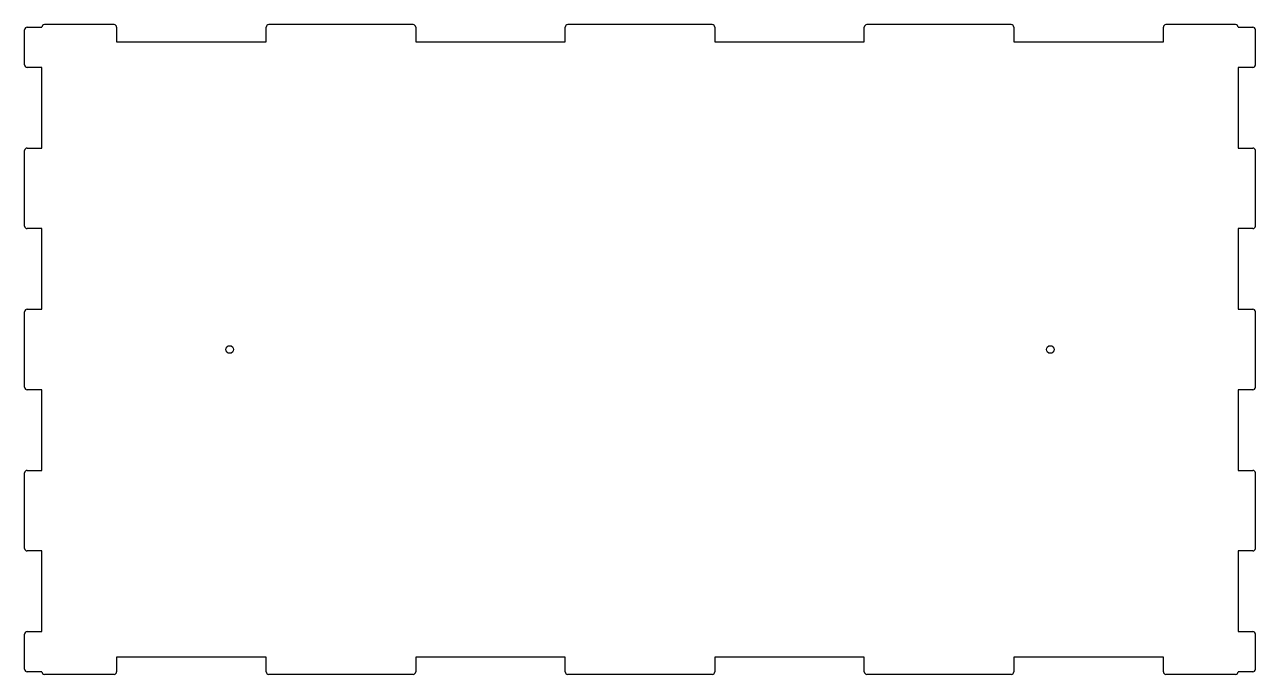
# Model space of a CAD drawing. Header units: millimetres. Extents: x 0 to 969, y 0 to 512.
import ezdxf

# ---------------------------------------------------------------- set-up
doc = ezdxf.new("R2010")
doc.units = ezdxf.units.MM
doc.layers.add('CutProfile', color=7, linetype='CONTINUOUS')

msp = doc.modelspace()

# ---------------------------------------------------------------- linework, layer by layer
at = {"layer": 'CutProfile'}
for p, q in [((0, 480.25), (0, 508)), ((2, 510), (13.6, 510)), ((70.475, 512), (15.6, 512)), ((72.475, 510), (72.475, 498.4)), ((190.225, 498.4), (190.225, 510)), ((305.975, 512), (192.225, 512)), ((307.975, 510), (307.975, 498.4)), ((425.725, 498.4), (425.725, 510)), ((541.475, 512), (427.725, 512)), ((543.475, 510), (543.475, 498.4)), ((661.225, 498.4), (661.225, 510)), ((776.975, 512), (663.225, 512)), ((778.975, 510), (778.975, 498.4)), ((896.725, 498.4), (896.725, 510)), ((953.6, 512), (898.725, 512)), ((955.6, 510), (967.2, 510)), ((969.2, 480.25), (969.2, 508)), ((72.475, 498.4), (190.225, 498.4)), ((307.975, 498.4), (425.725, 498.4)), ((543.475, 498.4), (661.225, 498.4)), ((778.975, 498.4), (896.725, 498.4)), ((13.6, 478.25), (2, 478.25)), ((13.6, 414.75), (13.6, 478.25)), ((955.6, 478.25), (955.6, 414.75)), ((967.2, 478.25), (955.6, 478.25)), ((0, 353.25), (0, 412.75)), ((2, 414.75), (13.6, 414.75)), ((955.6, 414.75), (967.2, 414.75)), ((969.2, 353.25), (969.2, 412.75)), ((13.6, 351.25), (2, 351.25)), ((13.6, 287.75), (13.6, 351.25)), ((955.6, 351.25), (955.6, 287.75)), ((967.2, 351.25), (955.6, 351.25)), ((0, 226.25), (0, 285.75)), ((2, 287.75), (13.6, 287.75)), ((955.6, 287.75), (967.2, 287.75)), ((969.2, 226.25), (969.2, 285.75)), ((13.6, 224.25), (2, 224.25)), ((13.6, 160.75), (13.6, 224.25)), ((955.6, 224.25), (955.6, 160.75)), ((967.2, 224.25), (955.6, 224.25)), ((0, 99.25), (0, 158.75)), ((2, 160.75), (13.6, 160.75)), ((955.6, 160.75), (967.2, 160.75)), ((969.2, 99.25), (969.2, 158.75)), ((13.6, 97.25), (2, 97.25)), ((13.6, 33.75), (13.6, 97.25)), ((955.6, 97.25), (955.6, 33.75)), ((967.2, 97.25), (955.6, 97.25)), ((0, 4), (0, 31.75)), ((2, 33.75), (13.6, 33.75)), ((955.6, 33.75), (967.2, 33.75)), ((969.2, 4), (969.2, 31.75)), ((72.475, 13.6), (72.475, 2)), ((190.225, 13.6), (72.475, 13.6)), ((190.225, 2), (190.225, 13.6)), ((307.975, 13.6), (307.975, 2)), ((425.725, 13.6), (307.975, 13.6)), ((425.725, 2), (425.725, 13.6)), ((543.475, 13.6), (543.475, 2)), ((661.225, 13.6), (543.475, 13.6)), ((661.225, 2), (661.225, 13.6)), ((778.975, 13.6), (778.975, 2)), ((896.725, 13.6), (778.975, 13.6)), ((896.725, 2), (896.725, 13.6)), ((13.6, 2), (2, 2)), ((70.475, 0), (15.6, 0)), ((305.975, 0), (192.225, 0)), ((541.475, 0), (427.725, 0)), ((776.975, 0), (663.225, 0)), ((953.6, 0), (898.725, 0)), ((967.2, 2), (955.6, 2))]:
    msp.add_line(p, q, dxfattribs=at)
for centre in [(161.533, 256), (807.667, 256)]:
    msp.add_circle(centre, 3, dxfattribs=at)
for centre, start, end in [((2, 508), 90, 180), ((15.6, 510), 90, 180), ((70.475, 510), 0, 90), ((192.225, 510), 90, 180), ((305.975, 510), 0, 90), ((427.725, 510), 90, 180), ((541.475, 510), 0, 90), ((663.225, 510), 90, 180), ((776.975, 510), 0, 90), ((898.725, 510), 90, 180), ((953.6, 510), 0, 90), ((967.2, 508), 0, 90), ((2, 480.25), 180, -90), ((967.2, 480.25), -90, 0), ((2, 412.75), 90, 180), ((967.2, 412.75), 0, 90), ((2, 353.25), 180, -90), ((967.2, 353.25), -90, 0), ((2, 285.75), 90, 180), ((967.2, 285.75), 0, 90), ((2, 226.25), 180, -90), ((967.2, 226.25), -90, 0), ((2, 158.75), 90, 180), ((967.2, 158.75), 0, 90), ((2, 99.25), 180, -90), ((967.2, 99.25), -90, 0), ((2, 31.75), 90, 180), ((967.2, 31.75), 0, 90), ((2, 4), 180, -90), ((15.6, 2), 180, -90), ((70.475, 2), -90, 0), ((192.225, 2), 180, -90), ((305.975, 2), -90, 0), ((427.725, 2), 180, -90), ((541.475, 2), -90, 0), ((663.225, 2), 180, -90), ((776.975, 2), -90, 0), ((898.725, 2), 180, -90), ((953.6, 2), -90, 0), ((967.2, 4), -90, 0)]:
    msp.add_arc(centre, 2, start, end, dxfattribs=at)

doc.saveas('drawing.dxf')
